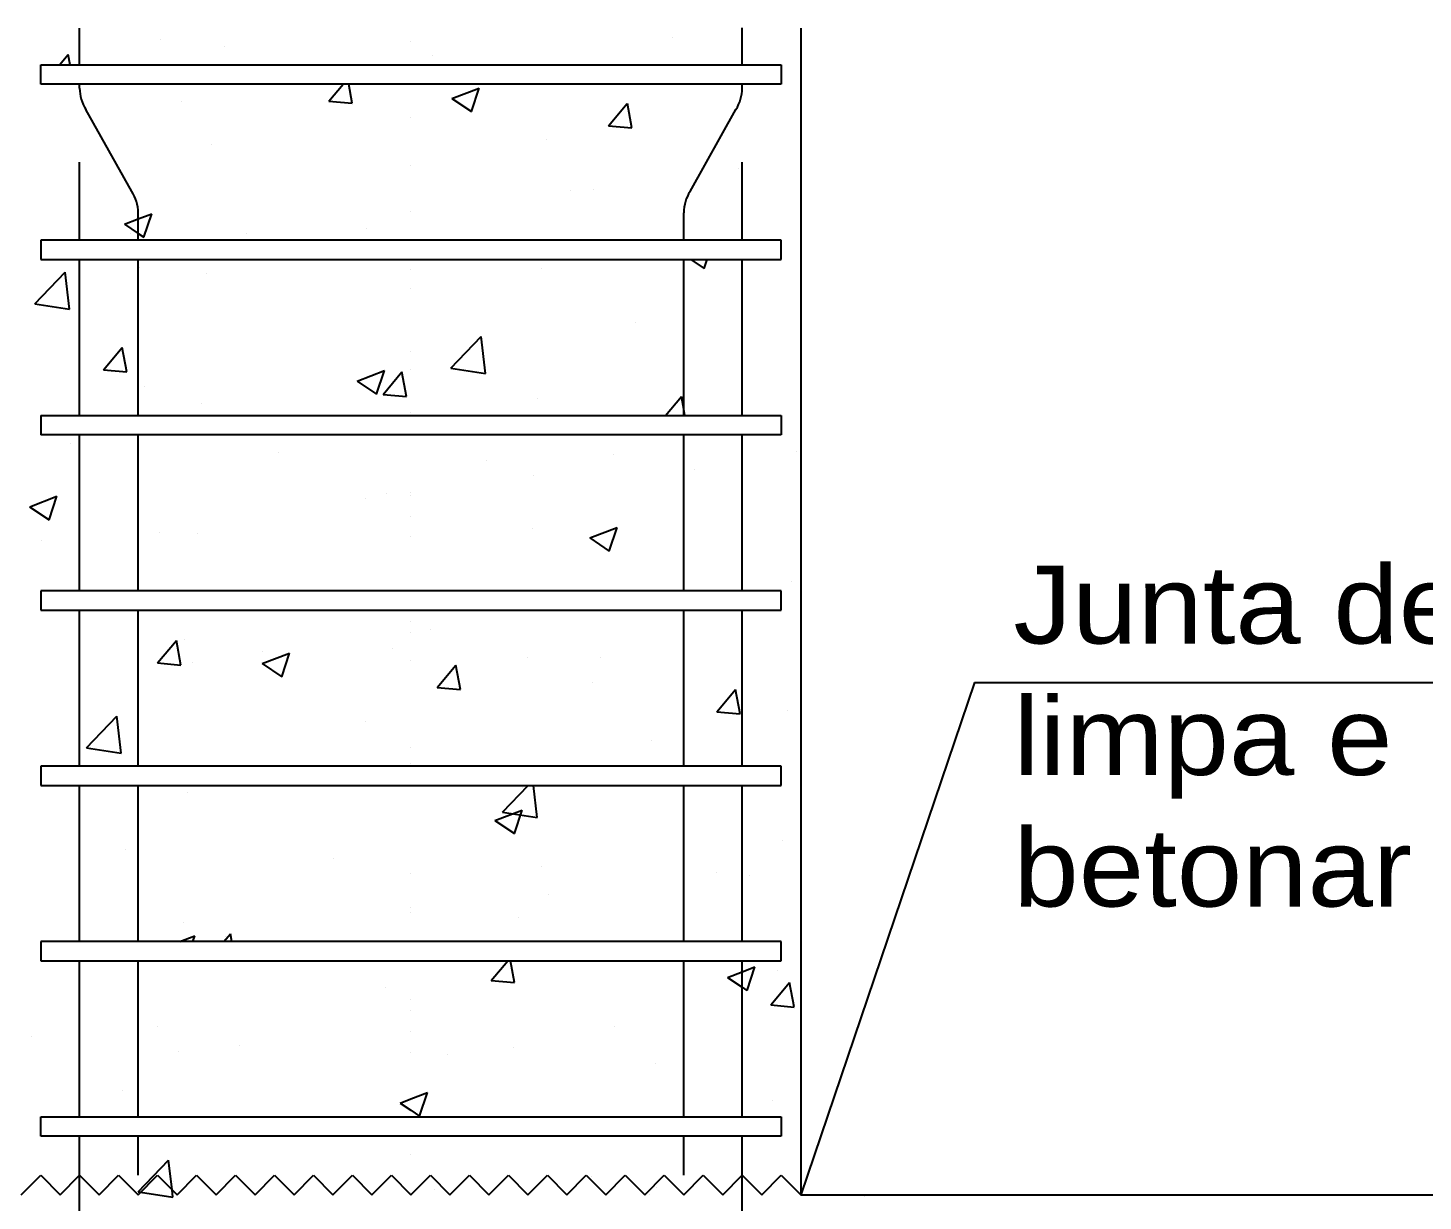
# Model space of a CAD drawing. Header units: millimetres. Extents: x 2071 to 2712, y 1262 to 1380.
# Drawn here: x 2228.822 to 2232.401, y 1362.913 to 1365.924 of the extents above; entities that cross this region are included whole.
import ezdxf
from ezdxf.enums import TextEntityAlignment as Align

# ---------------------------------------------------------------- set-up
doc = ezdxf.new("R2010")
doc.units = ezdxf.units.MM
doc.layers.add('.pormenores', color=8, linetype='Continuous')
doc.styles.add('CYPETXT', font='arial', dxfattribs={"height": 0.2})

msp = doc.modelspace()

# ---------------------------------------------------------------- linework, layer by layer
at = {"layer": '.pormenores', "color": 8}
for p, q in [((2228.95453, 1365.82978), (2228.95453, 1365.92406)), ((2230.65453, 1365.82978), (2230.65453, 1365.92434)), ((2230.65453, 1365.92434), (2230.65453, 1365.92434)), ((2230.80453, 1365.92406), (2230.80453, 1362.92978)), ((2229.16124, 1365.89458), (2229.16124, 1365.89458)), ((2229.80453, 1365.88937), (2229.80453, 1365.88937)), ((2230.4763, 1365.90088), (2230.4763, 1365.90088)), ((2230.80453, 1365.88735), (2230.80453, 1365.88735)), ((2230.80453, 1365.88735), (2230.80453, 1365.88735)), ((2228.90302, 1365.82978), (2228.9252, 1365.85622)), ((2228.9301, 1365.82978), (2228.92522, 1365.85622)), ((2229.32517, 1365.87723), (2229.32517, 1365.87723)), ((2229.85899, 1365.85467), (2229.85899, 1365.85467)), ((2228.85453, 1365.82978), (2230.75453, 1365.82978)), ((2228.85453, 1365.77978), (2228.85453, 1365.82978)), ((2228.90123, 1365.82978), (2228.90123, 1365.82978)), ((2229.13615, 1365.82978), (2229.13615, 1365.82978)), ((2229.13615, 1365.82978), (2229.13615, 1365.82978)), ((2229.23195, 1365.82978), (2229.23195, 1365.82978)), ((2229.39965, 1365.82978), (2229.39965, 1365.82978)), ((2229.55783, 1365.82978), (2229.55783, 1365.82978)), ((2229.89806, 1365.82978), (2229.89806, 1365.82978)), ((2229.92438, 1365.82978), (2229.92438, 1365.82978)), ((2229.93627, 1365.82978), (2229.93627, 1365.82978)), ((2229.93627, 1365.82978), (2229.93627, 1365.82978)), ((2229.97951, 1365.82978), (2229.97951, 1365.82978)), ((2230.40119, 1365.82978), (2230.40119, 1365.82978)), ((2230.40119, 1365.82978), (2230.40119, 1365.82978)), ((2230.61681, 1365.82978), (2230.61681, 1365.82978)), ((2230.61681, 1365.82978), (2230.61681, 1365.82978)), ((2230.75453, 1365.82978), (2230.75453, 1365.77978)), ((2230.80453, 1365.81571), (2230.80453, 1365.81571)), ((2230.75453, 1365.77978), (2228.85453, 1365.77978)), ((2228.95453, 1365.76957), (2228.95453, 1365.77978)), ((2228.97972, 1365.77978), (2228.97972, 1365.77978)), ((2228.97972, 1365.77978), (2228.97972, 1365.77978)), ((2229.07099, 1365.77978), (2229.07099, 1365.77978)), ((2229.28652, 1365.77978), (2229.28652, 1365.77978)), ((2229.28652, 1365.77978), (2229.28652, 1365.77978)), ((2229.47813, 1365.77978), (2229.47813, 1365.77978)), ((2229.47813, 1365.77978), (2229.47813, 1365.77978)), ((2229.59426, 1365.73602), (2229.63098, 1365.77978)), ((2229.65405, 1365.73079), (2229.64501, 1365.77978)), ((2229.91435, 1365.77978), (2229.91435, 1365.77978)), ((2229.91435, 1365.77978), (2229.91435, 1365.77978)), ((2229.97655, 1365.77978), (2229.97655, 1365.77978)), ((2229.97655, 1365.77978), (2229.97655, 1365.77978)), ((2229.97895, 1365.77978), (2229.97895, 1365.77978)), ((2229.97895, 1365.77978), (2229.97895, 1365.77978)), ((2230.33602, 1365.77978), (2230.33602, 1365.77978)), ((2230.47496, 1365.77978), (2230.47496, 1365.77978)), ((2230.47496, 1365.77978), (2230.47496, 1365.77978)), ((2230.65453, 1365.76957), (2230.65453, 1365.77978)), ((2230.67138, 1365.77978), (2230.67138, 1365.77978)), ((2230.67138, 1365.77978), (2230.67138, 1365.77978)), ((2229.90984, 1365.74307), (2229.95958, 1365.70952)), ((2229.90987, 1365.74308), (2229.97988, 1365.76996)), ((2229.9596, 1365.70949), (2229.97988, 1365.76992)), ((2229.08823, 1365.50471), (2228.97083, 1365.71485)), ((2228.97549, 1365.7065), (2228.97549, 1365.7065)), ((2228.97549, 1365.7065), (2228.97549, 1365.7065)), ((2228.97549, 1365.7065), (2228.97549, 1365.7065)), ((2228.97716, 1365.70351), (2228.97716, 1365.70351)), ((2228.97716, 1365.70351), (2228.97716, 1365.70351)), ((2228.97716, 1365.70351), (2228.97716, 1365.70351)), ((2229.21568, 1365.73491), (2229.21568, 1365.73491)), ((2229.59428, 1365.73599), (2229.65405, 1365.73076)), ((2230.31152, 1365.67327), (2230.35972, 1365.73072)), ((2230.37131, 1365.66804), (2230.35974, 1365.73072)), ((2230.52083, 1365.50471), (2230.63823, 1365.71485)), ((2229.80453, 1365.69552), (2229.80453, 1365.69552)), ((2230.31154, 1365.67324), (2230.37131, 1365.66801)), ((2230.61208, 1365.66804), (2230.61208, 1365.66804)), ((2230.61208, 1365.66804), (2230.61208, 1365.66804)), ((2230.61208, 1365.66804), (2230.61208, 1365.66804)), ((2230.62213, 1365.68603), (2230.62213, 1365.68603)), ((2230.62213, 1365.68603), (2230.62213, 1365.68603)), ((2230.62213, 1365.68603), (2230.62213, 1365.68603)), ((2230.15256, 1365.63901), (2230.15256, 1365.63901)), ((2230.80453, 1365.65777), (2230.80453, 1365.65777)), ((2229.29269, 1365.62633), (2229.29269, 1365.62633)), ((2228.95453, 1365.37978), (2228.95453, 1365.57978)), ((2229.80453, 1365.57184), (2229.80453, 1365.57184)), ((2229.80453, 1365.57184), (2229.80453, 1365.57184)), ((2229.80453, 1365.57184), (2229.80453, 1365.57184)), ((2230.64401, 1365.56318), (2230.64401, 1365.56318)), ((2230.65453, 1365.37978), (2230.65453, 1365.57978)), ((2230.80453, 1365.58431), (2230.80453, 1365.58431)), ((2230.80453, 1365.56982), (2230.80453, 1365.56982)), ((2230.54631, 1365.55032), (2230.54631, 1365.55032)), ((2230.21323, 1365.50647), (2230.21323, 1365.50647)), ((2230.27379, 1365.50961), (2230.27379, 1365.50961)), ((2230.80453, 1365.49215), (2230.80453, 1365.49215)), ((2229.1003, 1365.4787), (2229.1003, 1365.4787)), ((2229.1003, 1365.4787), (2229.1003, 1365.4787)), ((2229.1003, 1365.4787), (2229.1003, 1365.4787)), ((2229.80453, 1365.45266), (2229.80453, 1365.45266)), ((2229.80453, 1365.45266), (2229.80453, 1365.45266)), ((2229.80453, 1365.45266), (2229.80453, 1365.45266)), ((2229.06962, 1365.42054), (2229.10453, 1365.39699)), ((2229.06964, 1365.42055), (2229.10453, 1365.43394)), ((2229.10453, 1365.37978), (2229.10453, 1365.44999)), ((2229.10453, 1365.43394), (2229.13966, 1365.44743)), ((2229.11938, 1365.38696), (2229.13965, 1365.44739)), ((2230.50453, 1365.37978), (2230.50453, 1365.44999)), ((2230.50453, 1365.44342), (2230.50453, 1365.44342)), ((2230.50453, 1365.44342), (2230.50453, 1365.44342)), ((2230.50453, 1365.44342), (2230.50453, 1365.44342)), ((2230.75453, 1365.37978), (2228.85453, 1365.37978)), ((2228.85453, 1365.37978), (2228.85453, 1365.32978)), ((2228.97138, 1365.37978), (2228.97138, 1365.37978)), ((2228.97138, 1365.37978), (2228.97138, 1365.37978)), ((2229.03061, 1365.37978), (2229.03061, 1365.37978)), ((2229.08405, 1365.39578), (2229.08405, 1365.39578)), ((2229.10453, 1365.39699), (2229.11936, 1365.38699)), ((2229.10453, 1365.38274), (2229.10453, 1365.38274)), ((2229.10453, 1365.38274), (2229.10453, 1365.38274)), ((2229.10453, 1365.38274), (2229.10453, 1365.38274)), ((2229.25095, 1365.37978), (2229.25095, 1365.37978)), ((2229.38339, 1365.39722), (2229.38339, 1365.39722)), ((2229.39306, 1365.37978), (2229.39306, 1365.37978)), ((2229.39306, 1365.37978), (2229.39306, 1365.37978)), ((2229.39306, 1365.37978), (2229.39306, 1365.37978)), ((2229.60759, 1365.37978), (2229.60759, 1365.37978)), ((2229.6906, 1365.4095), (2229.6906, 1365.4095)), ((2229.81473, 1365.37978), (2229.81473, 1365.37978)), ((2230.10601, 1365.37978), (2230.10601, 1365.37978)), ((2230.23641, 1365.37978), (2230.23641, 1365.37978)), ((2230.23641, 1365.37978), (2230.23641, 1365.37978)), ((2230.60442, 1365.37978), (2230.60442, 1365.37978)), ((2230.65809, 1365.37978), (2230.65809, 1365.37978)), ((2230.65809, 1365.37978), (2230.65809, 1365.37978)), ((2230.75453, 1365.32978), (2230.75453, 1365.37978)), ((2228.85453, 1365.32978), (2230.75453, 1365.32978)), ((2228.87116, 1365.32978), (2228.87116, 1365.32978)), ((2228.90622, 1365.32978), (2228.90622, 1365.32978)), ((2228.95453, 1364.92978), (2228.95453, 1365.32978)), ((2228.95453, 1365.31957), (2228.95453, 1365.32978)), ((2229.08518, 1365.32978), (2229.08518, 1365.32978)), ((2229.08518, 1365.32978), (2229.08518, 1365.32978)), ((2229.10453, 1364.92978), (2229.10453, 1365.32978)), ((2229.10453, 1365.31205), (2229.10453, 1365.31205)), ((2229.10453, 1365.31205), (2229.10453, 1365.31205)), ((2229.10453, 1365.31205), (2229.10453, 1365.31205)), ((2229.10742, 1365.3094), (2229.10742, 1365.3094)), ((2229.18766, 1365.32978), (2229.18766, 1365.32978)), ((2229.18766, 1365.32978), (2229.18766, 1365.32978)), ((2229.18766, 1365.32978), (2229.18766, 1365.32978)), ((2229.68607, 1365.32978), (2229.68607, 1365.32978)), ((2229.68607, 1365.32978), (2229.68607, 1365.32978)), ((2229.68607, 1365.32978), (2229.68607, 1365.32978)), ((2229.77761, 1365.32978), (2229.77761, 1365.32978)), ((2229.77761, 1365.32978), (2229.77761, 1365.32978)), ((2229.77761, 1365.32978), (2229.77761, 1365.32978)), ((2230.17125, 1365.32978), (2230.17125, 1365.32978)), ((2230.18449, 1365.32978), (2230.18449, 1365.32978)), ((2230.18449, 1365.32978), (2230.18449, 1365.32978)), ((2230.18449, 1365.32978), (2230.18449, 1365.32978)), ((2230.47004, 1365.32978), (2230.47004, 1365.32978)), ((2230.47004, 1365.32978), (2230.47004, 1365.32978)), ((2230.47004, 1365.32978), (2230.47004, 1365.32978)), ((2230.50453, 1364.92978), (2230.50453, 1365.32978)), ((2230.52257, 1365.32978), (2230.55649, 1365.3069)), ((2230.55651, 1365.30687), (2230.5642, 1365.32978)), ((2230.59293, 1365.32978), (2230.59293, 1365.32978)), ((2230.65453, 1364.92978), (2230.65453, 1365.32978)), ((2230.68291, 1365.32978), (2230.68291, 1365.32978)), ((2230.68291, 1365.32978), (2230.68291, 1365.32978)), ((2230.68551, 1365.32812), (2230.68551, 1365.32812)), ((2228.83986, 1365.21644), (2228.91774, 1365.29762)), ((2228.92881, 1365.20266), (2228.91776, 1365.29763)), ((2229.28053, 1365.29344), (2229.28053, 1365.29344)), ((2229.80453, 1365.30511), (2229.80453, 1365.30511)), ((2229.80453, 1365.30511), (2229.80453, 1365.30511)), ((2229.80453, 1365.30511), (2229.80453, 1365.30511)), ((2230.1404, 1365.30611), (2230.1404, 1365.30611)), ((2230.50453, 1365.29817), (2230.50453, 1365.29817)), ((2230.50453, 1365.29817), (2230.50453, 1365.29817)), ((2230.50453, 1365.29817), (2230.50453, 1365.29817)), ((2229.80453, 1365.25432), (2229.80453, 1365.25432)), ((2229.80453, 1365.25432), (2229.80453, 1365.25432)), ((2229.80453, 1365.25432), (2229.80453, 1365.25432)), ((2230.50453, 1365.26195), (2230.50453, 1365.26195)), ((2230.50453, 1365.26195), (2230.50453, 1365.26195)), ((2230.50453, 1365.26195), (2230.50453, 1365.26195)), ((2228.83983, 1365.21645), (2228.92877, 1365.20266)), ((2230.65453, 1365.20479), (2230.65453, 1365.20479)), ((2230.65453, 1365.20479), (2230.65453, 1365.20479)), ((2230.65453, 1365.20479), (2230.65453, 1365.20479)), ((2230.80453, 1365.22454), (2230.80453, 1365.22454)), ((2230.38094, 1365.16877), (2230.38094, 1365.16877)), ((2230.50453, 1365.18504), (2230.50453, 1365.18504)), ((2230.50453, 1365.18504), (2230.50453, 1365.18504)), ((2230.50453, 1365.18504), (2230.50453, 1365.18504)), ((2230.80453, 1365.16858), (2230.80453, 1365.16858)), ((2228.95453, 1365.16077), (2228.95453, 1365.16077)), ((2228.95453, 1365.16077), (2228.95453, 1365.16077)), ((2228.95453, 1365.16077), (2228.95453, 1365.16077)), ((2229.10453, 1365.15839), (2229.10453, 1365.15839)), ((2229.10453, 1365.15839), (2229.10453, 1365.15839)), ((2229.10453, 1365.15839), (2229.10453, 1365.15839)), ((2229.9071, 1365.05092), (2229.98498, 1365.1321)), ((2229.99606, 1365.03714), (2229.98501, 1365.13211)), ((2230.65453, 1365.16072), (2230.65453, 1365.16072)), ((2229.01575, 1365.04658), (2229.06396, 1365.10403)), ((2229.07554, 1365.04135), (2229.06397, 1365.10403)), ((2229.80453, 1365.09288), (2229.80453, 1365.09288)), ((2229.80453, 1365.09288), (2229.80453, 1365.09288)), ((2230.50453, 1365.12589), (2230.50453, 1365.12589)), ((2230.50453, 1365.12589), (2230.50453, 1365.12589)), ((2230.50453, 1365.12589), (2230.50453, 1365.12589)), ((2229.10453, 1365.06521), (2229.10453, 1365.06521)), ((2228.95453, 1365.04329), (2228.95453, 1365.04329)), ((2228.95453, 1365.04329), (2228.95453, 1365.04329)), ((2228.95453, 1365.04329), (2228.95453, 1365.04329)), ((2229.01577, 1365.04655), (2229.07554, 1365.04132)), ((2229.66655, 1365.01793), (2229.73657, 1365.04481)), ((2229.71629, 1364.98434), (2229.73656, 1365.04477)), ((2229.73301, 1364.98383), (2229.78122, 1365.04128)), ((2229.7928, 1364.9786), (2229.78123, 1365.04128)), ((2229.80453, 1365.04839), (2229.80453, 1365.04839)), ((2229.80453, 1365.04839), (2229.80453, 1365.04839)), ((2229.80453, 1365.04839), (2229.80453, 1365.04839)), ((2229.90708, 1365.05094), (2229.99601, 1365.03714)), ((2230.65453, 1365.05349), (2230.65453, 1365.05349)), ((2230.65453, 1365.05349), (2230.65453, 1365.05349)), ((2230.65453, 1365.05349), (2230.65453, 1365.05349)), ((2230.65453, 1365.03033), (2230.65453, 1365.03033)), ((2230.65453, 1365.03033), (2230.65453, 1365.03033)), ((2230.65453, 1365.03033), (2230.65453, 1365.03033)), ((2230.80453, 1365.02327), (2230.80453, 1365.02327)), ((2230.80453, 1365.02327), (2230.80453, 1365.02327)), ((2229.10453, 1365.00073), (2229.10453, 1365.00073)), ((2229.10453, 1365.00073), (2229.10453, 1365.00073)), ((2229.10453, 1365.00073), (2229.10453, 1365.00073)), ((2229.12032, 1365.00281), (2229.12032, 1365.00281)), ((2229.66652, 1365.01792), (2229.71627, 1364.98437)), ((2228.95453, 1364.98098), (2228.95453, 1364.98098)), ((2228.95453, 1364.98098), (2228.95453, 1364.98098)), ((2228.95453, 1364.98098), (2228.95453, 1364.98098)), ((2229.26837, 1364.96054), (2229.26837, 1364.96054)), ((2229.73303, 1364.9838), (2229.7928, 1364.97857)), ((2230.12824, 1364.97322), (2230.12824, 1364.97322)), ((2230.45757, 1364.92978), (2230.49848, 1364.97853)), ((2230.50453, 1364.9458), (2230.49849, 1364.97853)), ((2228.85453, 1364.92978), (2230.75453, 1364.92978)), ((2228.85453, 1364.92978), (2228.85453, 1364.87978)), ((2229.22828, 1364.92978), (2229.22828, 1364.92978)), ((2229.22828, 1364.92978), (2229.22828, 1364.92978)), ((2229.31712, 1364.92978), (2229.31712, 1364.92978)), ((2229.31712, 1364.92978), (2229.31712, 1364.92978)), ((2229.64996, 1364.92978), (2229.64996, 1364.92978)), ((2229.80453, 1364.93679), (2229.80453, 1364.93679)), ((2229.81553, 1364.92978), (2229.81553, 1364.92978)), ((2229.81553, 1364.92978), (2229.81553, 1364.92978)), ((2230.07164, 1364.92978), (2230.07164, 1364.92978)), ((2230.49331, 1364.92978), (2230.49331, 1364.92978)), ((2230.49331, 1364.92978), (2230.49331, 1364.92978)), ((2230.50749, 1364.92978), (2230.50453, 1364.9458)), ((2230.50453, 1364.93839), (2230.50453, 1364.93839)), ((2230.50453, 1364.93839), (2230.50453, 1364.93839)), ((2230.50453, 1364.93839), (2230.50453, 1364.93839)), ((2230.75453, 1364.92978), (2230.75453, 1364.87978)), ((2228.85453, 1364.90696), (2228.85453, 1364.90696)), ((2228.85453, 1364.90696), (2228.85453, 1364.90696)), ((2228.85453, 1364.90663), (2228.85453, 1364.90663)), ((2228.85453, 1364.90663), (2228.85453, 1364.90663)), ((2230.75453, 1364.87978), (2228.85453, 1364.87978)), ((2228.88383, 1364.87978), (2228.88383, 1364.87978)), ((2228.89719, 1364.87978), (2228.89719, 1364.87978)), ((2228.95453, 1364.47978), (2228.95453, 1364.87978)), ((2229.10453, 1364.47978), (2229.10453, 1364.87978)), ((2229.16312, 1364.87978), (2229.16312, 1364.87978)), ((2229.3956, 1364.87978), (2229.3956, 1364.87978)), ((2229.57626, 1364.87978), (2229.57626, 1364.87978)), ((2229.89402, 1364.87978), (2229.89402, 1364.87978)), ((2230.00648, 1364.87978), (2230.00648, 1364.87978)), ((2230.00648, 1364.87978), (2230.00648, 1364.87978)), ((2230.26869, 1364.87978), (2230.26869, 1364.87978)), ((2230.39243, 1364.87978), (2230.39243, 1364.87978)), ((2230.42815, 1364.87978), (2230.42815, 1364.87978)), ((2230.50453, 1364.47978), (2230.50453, 1364.87978)), ((2230.65453, 1364.47978), (2230.65453, 1364.87978)), ((2228.93149, 1364.85792), (2228.93149, 1364.85792)), ((2228.95453, 1364.84325), (2228.95453, 1364.84325)), ((2228.95453, 1364.84325), (2228.95453, 1364.84325)), ((2228.95453, 1364.84325), (2228.95453, 1364.84325)), ((2230.65453, 1364.84501), (2230.65453, 1364.84501)), ((2230.65453, 1364.84501), (2230.65453, 1364.84501)), ((2230.65453, 1364.84501), (2230.65453, 1364.84501)), ((2230.80453, 1364.86476), (2230.80453, 1364.86476)), ((2228.95453, 1364.815), (2228.95453, 1364.815)), ((2228.95453, 1364.815), (2228.95453, 1364.815)), ((2228.95453, 1364.815), (2228.95453, 1364.815)), ((2229.10453, 1364.83482), (2229.10453, 1364.83482)), ((2229.10453, 1364.83482), (2229.10453, 1364.83482)), ((2229.10453, 1364.83482), (2229.10453, 1364.83482)), ((2229.46531, 1364.83537), (2229.46531, 1364.83537)), ((2229.99913, 1364.81281), (2229.99913, 1364.81281)), ((2230.32466, 1364.8285), (2230.32466, 1364.8285)), ((2230.50453, 1364.82527), (2230.50453, 1364.82527)), ((2230.50453, 1364.82527), (2230.50453, 1364.82527)), ((2230.50453, 1364.82527), (2230.50453, 1364.82527)), ((2230.50453, 1364.80837), (2230.50453, 1364.80837)), ((2230.50453, 1364.80837), (2230.50453, 1364.80837)), ((2230.50453, 1364.80837), (2230.50453, 1364.80837)), ((2230.79414, 1364.83705), (2230.79414, 1364.83705)), ((2230.11787, 1364.77436), (2230.11787, 1364.77436)), ((2230.53295, 1364.79026), (2230.53295, 1364.79026)), ((2229.10453, 1364.74769), (2229.10453, 1364.74769)), ((2229.10453, 1364.74769), (2229.10453, 1364.74769)), ((2229.10453, 1364.74769), (2229.10453, 1364.74769)), ((2228.82633, 1364.6954), (2228.89635, 1364.72228)), ((2228.87606, 1364.66181), (2228.89634, 1364.72224)), ((2228.95453, 1364.71972), (2228.95453, 1364.71972)), ((2228.95453, 1364.71972), (2228.95453, 1364.71972)), ((2228.95453, 1364.71972), (2228.95453, 1364.71972)), ((2229.68709, 1364.71765), (2229.68709, 1364.71765)), ((2229.74148, 1364.72839), (2229.74148, 1364.72839)), ((2229.80453, 1364.73311), (2229.80453, 1364.73311)), ((2229.80453, 1364.72482), (2229.80453, 1364.72482)), ((2229.80453, 1364.72482), (2229.80453, 1364.72482)), ((2229.80453, 1364.72482), (2229.80453, 1364.72482)), ((2230.65453, 1364.72992), (2230.65453, 1364.72992)), ((2230.65453, 1364.72992), (2230.65453, 1364.72992)), ((2230.65453, 1364.72992), (2230.65453, 1364.72992)), ((2230.65453, 1364.71281), (2230.65453, 1364.71281)), ((2230.65453, 1364.71281), (2230.65453, 1364.71281)), ((2230.65453, 1364.71281), (2230.65453, 1364.71281)), ((2228.8263, 1364.69539), (2228.87604, 1364.66184)), ((2229.10453, 1364.67755), (2229.10453, 1364.67755)), ((2229.10453, 1364.67755), (2229.10453, 1364.67755)), ((2229.10453, 1364.67755), (2229.10453, 1364.67755)), ((2229.80453, 1364.67061), (2229.80453, 1364.67061)), ((2229.80453, 1364.67061), (2229.80453, 1364.67061)), ((2229.80453, 1364.67061), (2229.80453, 1364.67061)), ((2230.50453, 1364.66368), (2230.50453, 1364.66368)), ((2230.50453, 1364.66368), (2230.50453, 1364.66368)), ((2230.50453, 1364.66368), (2230.50453, 1364.66368)), ((2229.10453, 1364.64095), (2229.10453, 1364.64095)), ((2229.10453, 1364.64095), (2229.10453, 1364.64095)), ((2229.10453, 1364.64095), (2229.10453, 1364.64095)), ((2229.15829, 1364.62829), (2229.15829, 1364.62829)), ((2229.25621, 1364.62765), (2229.25621, 1364.62765)), ((2230.11608, 1364.64032), (2230.11608, 1364.64032)), ((2230.26345, 1364.61531), (2230.33347, 1364.64219)), ((2230.3132, 1364.58173), (2230.33347, 1364.64216)), ((2228.85725, 1364.6084), (2228.85725, 1364.6084)), ((2228.95453, 1364.6212), (2228.95453, 1364.6212)), ((2228.95453, 1364.6212), (2228.95453, 1364.6212)), ((2228.95453, 1364.6212), (2228.95453, 1364.6212)), ((2229.80453, 1364.61926), (2229.80453, 1364.61926)), ((2229.80453, 1364.61926), (2229.80453, 1364.61926)), ((2229.80453, 1364.61926), (2229.80453, 1364.61926)), ((2230.26343, 1364.6153), (2230.31317, 1364.58175)), ((2230.50453, 1364.61482), (2230.50453, 1364.61482)), ((2230.50453, 1364.61482), (2230.50453, 1364.61482)), ((2230.50453, 1364.61482), (2230.50453, 1364.61482)), ((2230.80453, 1364.61725), (2230.80453, 1364.61725)), ((2228.95453, 1364.52572), (2228.95453, 1364.52572)), ((2228.95453, 1364.52572), (2228.95453, 1364.52572)), ((2228.95453, 1364.52572), (2228.95453, 1364.52572)), ((2230.65453, 1364.52623), (2230.65453, 1364.52623)), ((2230.65453, 1364.52623), (2230.65453, 1364.52623)), ((2230.65453, 1364.52623), (2230.65453, 1364.52623)), ((2229.10453, 1364.51126), (2229.10453, 1364.51126)), ((2229.10453, 1364.51126), (2229.10453, 1364.51126)), ((2229.10453, 1364.51126), (2229.10453, 1364.51126)), ((2230.50453, 1364.49084), (2230.50453, 1364.49084)), ((2230.50453, 1364.49084), (2230.50453, 1364.49084)), ((2230.50453, 1364.49084), (2230.50453, 1364.49084)), ((2230.65453, 1364.48524), (2230.65453, 1364.48524)), ((2230.65453, 1364.48524), (2230.65453, 1364.48524)), ((2230.65453, 1364.48524), (2230.65453, 1364.48524)), ((2230.78198, 1364.50415), (2230.78198, 1364.50415)), ((2230.80453, 1364.50499), (2230.80453, 1364.50499)), ((2230.80453, 1364.50499), (2230.80453, 1364.50499)), ((2230.75453, 1364.47978), (2228.85453, 1364.47978)), ((2228.85453, 1364.47978), (2228.85453, 1364.42978)), ((2229.02664, 1364.47978), (2229.02664, 1364.47978)), ((2229.06351, 1364.47978), (2229.06351, 1364.47978)), ((2229.06351, 1364.47978), (2229.06351, 1364.47978)), ((2229.32036, 1364.47978), (2229.32036, 1364.47978)), ((2229.48518, 1364.47978), (2229.48518, 1364.47978)), ((2229.52506, 1364.47978), (2229.52506, 1364.47978)), ((2229.90686, 1364.47978), (2229.90686, 1364.47978)), ((2230.01279, 1364.47978), (2230.01279, 1364.47978)), ((2230.02348, 1364.47978), (2230.02348, 1364.47978)), ((2230.32854, 1364.47978), (2230.32854, 1364.47978)), ((2230.32854, 1364.47978), (2230.32854, 1364.47978)), ((2230.52189, 1364.47978), (2230.52189, 1364.47978)), ((2230.61308, 1364.47978), (2230.61308, 1364.47978)), ((2230.70522, 1364.47978), (2230.70522, 1364.47978)), ((2230.75022, 1364.47978), (2230.75022, 1364.47978)), ((2230.75022, 1364.47978), (2230.75022, 1364.47978)), ((2230.75453, 1364.42978), (2230.75453, 1364.47978)), ((2228.85453, 1364.42978), (2230.75453, 1364.42978)), ((2228.95453, 1364.02978), (2228.95453, 1364.42978)), ((2228.95453, 1364.41957), (2228.95453, 1364.42978)), ((2228.99835, 1364.42978), (2228.99835, 1364.42978)), ((2229.10453, 1364.02978), (2229.10453, 1364.42978)), ((2229.10513, 1364.42978), (2229.10513, 1364.42978)), ((2229.10513, 1364.42978), (2229.10513, 1364.42978)), ((2229.37492, 1364.42978), (2229.37492, 1364.42978)), ((2229.37492, 1364.42978), (2229.37492, 1364.42978)), ((2229.60354, 1364.42978), (2229.60354, 1364.42978)), ((2229.60354, 1364.42978), (2229.60354, 1364.42978)), ((2229.8417, 1364.42978), (2229.8417, 1364.42978)), ((2229.8417, 1364.42978), (2229.8417, 1364.42978)), ((2230.06735, 1364.42978), (2230.06735, 1364.42978)), ((2230.06735, 1364.42978), (2230.06735, 1364.42978)), ((2230.10196, 1364.42978), (2230.10196, 1364.42978)), ((2230.10196, 1364.42978), (2230.10196, 1364.42978)), ((2230.23329, 1364.42978), (2230.23329, 1364.42978)), ((2230.26338, 1364.42978), (2230.26338, 1364.42978)), ((2230.50453, 1364.02978), (2230.50453, 1364.42978)), ((2230.60038, 1364.42978), (2230.60038, 1364.42978)), ((2230.60038, 1364.42978), (2230.60038, 1364.42978)), ((2230.65453, 1364.02978), (2230.65453, 1364.42978)), ((2230.65453, 1364.41957), (2230.65453, 1364.42978)), ((2230.68506, 1364.42978), (2230.68506, 1364.42978)), ((2230.75453, 1364.43459), (2230.75453, 1364.43459)), ((2230.75453, 1364.43459), (2230.75453, 1364.43459)), ((2228.95453, 1364.39616), (2228.95453, 1364.39616)), ((2228.95453, 1364.39616), (2228.95453, 1364.39616)), ((2228.95453, 1364.39616), (2228.95453, 1364.39616)), ((2229.80453, 1364.40126), (2229.80453, 1364.40126)), ((2229.8548, 1364.37995), (2229.8548, 1364.37995)), ((2230.65453, 1364.40636), (2230.65453, 1364.40636)), ((2230.65453, 1364.40636), (2230.65453, 1364.40636)), ((2230.65453, 1364.40636), (2230.65453, 1364.40636)), ((2230.65453, 1364.39528), (2230.65453, 1364.39528)), ((2230.65453, 1364.39528), (2230.65453, 1364.39528)), ((2230.65453, 1364.39528), (2230.65453, 1364.39528)), ((2230.80453, 1364.38878), (2230.80453, 1364.38878)), ((2229.1545, 1364.29439), (2229.20271, 1364.35184)), ((2229.21429, 1364.28916), (2229.20272, 1364.35184)), ((2229.2242, 1364.35392), (2229.2242, 1364.35392)), ((2229.80453, 1364.37333), (2229.80453, 1364.37333)), ((2229.42323, 1364.29278), (2229.49325, 1364.31966)), ((2229.42402, 1364.32324), (2229.42402, 1364.32324)), ((2229.47297, 1364.2592), (2229.49325, 1364.31963)), ((2229.75802, 1364.33137), (2229.75802, 1364.33137)), ((2230.10392, 1364.30743), (2230.10392, 1364.30743)), ((2230.29184, 1364.30881), (2230.29184, 1364.30881)), ((2229.10453, 1364.28118), (2229.10453, 1364.28118)), ((2229.10453, 1364.28118), (2229.10453, 1364.28118)), ((2229.10453, 1364.28118), (2229.10453, 1364.28118)), ((2229.15452, 1364.29436), (2229.21429, 1364.28913)), ((2229.24405, 1364.29475), (2229.24405, 1364.29475)), ((2229.42321, 1364.29277), (2229.47295, 1364.25922)), ((2229.80453, 1364.30174), (2229.80453, 1364.30174)), ((2229.80453, 1364.30174), (2229.80453, 1364.30174)), ((2229.80453, 1364.30174), (2229.80453, 1364.30174)), ((2229.87176, 1364.23164), (2229.91997, 1364.28909)), ((2229.93155, 1364.22641), (2229.91998, 1364.28909)), ((2230.50453, 1364.29126), (2230.50453, 1364.29126)), ((2230.50453, 1364.29126), (2230.50453, 1364.29126)), ((2230.50453, 1364.29126), (2230.50453, 1364.29126)), ((2230.80453, 1364.29972), (2230.80453, 1364.29972)), ((2228.95453, 1364.26143), (2228.95453, 1364.26143)), ((2228.95453, 1364.26143), (2228.95453, 1364.26143)), ((2228.95453, 1364.26143), (2228.95453, 1364.26143)), ((2230.27084, 1364.24332), (2230.27084, 1364.24332)), ((2231.2502, 1364.24433), (2230.80453, 1362.92978)), ((2231.2502, 1364.24433), (2235.2922, 1364.24433)), ((2228.95453, 1364.2082), (2228.95453, 1364.2082)), ((2228.95453, 1364.2082), (2228.95453, 1364.2082)), ((2228.95453, 1364.2082), (2228.95453, 1364.2082)), ((2229.87178, 1364.23161), (2229.93155, 1364.22638)), ((2230.58902, 1364.16889), (2230.63723, 1364.22634)), ((2230.64881, 1364.16366), (2230.63724, 1364.22634)), ((2228.95453, 1364.1805), (2228.95453, 1364.1805)), ((2228.95453, 1364.1805), (2228.95453, 1364.1805)), ((2228.95453, 1364.1805), (2228.95453, 1364.1805)), ((2229.10453, 1364.18769), (2229.10453, 1364.18769)), ((2229.10453, 1364.18769), (2229.10453, 1364.18769)), ((2229.10453, 1364.18769), (2229.10453, 1364.18769)), ((2230.50453, 1364.17331), (2230.50453, 1364.17331)), ((2230.50453, 1364.17331), (2230.50453, 1364.17331)), ((2230.50453, 1364.17331), (2230.50453, 1364.17331)), ((2230.58904, 1364.16886), (2230.64881, 1364.16363)), ((2230.76982, 1364.17126), (2230.76982, 1364.17126)), ((2228.97243, 1364.0768), (2229.05032, 1364.15798)), ((2229.06139, 1364.06302), (2229.05034, 1364.15799)), ((2229.68766, 1364.14321), (2229.68766, 1364.14321)), ((2230.80453, 1364.14521), (2230.80453, 1364.14521)), ((2230.80453, 1364.14521), (2230.80453, 1364.14521)), ((2229.10453, 1364.11264), (2229.10453, 1364.11264)), ((2229.10453, 1364.11264), (2229.10453, 1364.11264)), ((2229.10453, 1364.11264), (2229.10453, 1364.11264)), ((2230.42157, 1364.09479), (2230.42157, 1364.09479)), ((2230.50453, 1364.10571), (2230.50453, 1364.10571)), ((2230.65453, 1364.12546), (2230.65453, 1364.12546)), ((2230.65453, 1364.12546), (2230.65453, 1364.12546)), ((2230.65453, 1364.12546), (2230.65453, 1364.12546)), ((2228.95453, 1364.0726), (2228.95453, 1364.0726)), ((2228.95453, 1364.0726), (2228.95453, 1364.0726)), ((2228.95453, 1364.0726), (2228.95453, 1364.0726)), ((2228.97242, 1364.07682), (2229.06135, 1364.06302)), ((2229.80453, 1364.07769), (2229.80453, 1364.07769)), ((2229.80453, 1364.07769), (2229.80453, 1364.07769)), ((2229.80453, 1364.07769), (2229.80453, 1364.07769)), ((2230.65453, 1364.08279), (2230.65453, 1364.08279)), ((2230.65453, 1364.08279), (2230.65453, 1364.08279)), ((2230.65453, 1364.08279), (2230.65453, 1364.08279)), ((2230.65453, 1364.07775), (2230.65453, 1364.07775)), ((2230.65453, 1364.07775), (2230.65453, 1364.07775)), ((2230.65453, 1364.07775), (2230.65453, 1364.07775)), ((2230.75453, 1364.02978), (2228.85453, 1364.02978)), ((2228.85453, 1364.02978), (2228.85453, 1363.97978)), ((2228.89873, 1364.02978), (2228.89873, 1364.02978)), ((2228.89873, 1364.02978), (2228.89873, 1364.02978)), ((2229.10447, 1364.04311), (2229.10447, 1364.04311)), ((2229.10453, 1364.04305), (2229.10453, 1364.04305)), ((2229.10453, 1364.04305), (2229.10453, 1364.04305)), ((2229.10453, 1364.04305), (2229.10453, 1364.04305)), ((2229.32041, 1364.02978), (2229.32041, 1364.02978)), ((2229.32041, 1364.02978), (2229.32041, 1364.02978)), ((2229.32041, 1364.02978), (2229.32041, 1364.02978)), ((2229.74209, 1364.02978), (2229.74209, 1364.02978)), ((2229.80453, 1364.03612), (2229.80453, 1364.03612)), ((2229.80453, 1364.03612), (2229.80453, 1364.03612)), ((2229.80453, 1364.03612), (2229.80453, 1364.03612)), ((2229.92776, 1364.02978), (2229.92776, 1364.02978)), ((2229.92776, 1364.02978), (2229.92776, 1364.02978)), ((2230.16377, 1364.02978), (2230.16377, 1364.02978)), ((2230.16377, 1364.02978), (2230.16377, 1364.02978)), ((2230.58544, 1364.02978), (2230.58544, 1364.02978)), ((2230.58544, 1364.02978), (2230.58544, 1364.02978)), ((2230.75453, 1363.97978), (2230.75453, 1364.02978)), ((2228.85453, 1363.99586), (2228.85453, 1363.99586)), ((2230.75453, 1364.01405), (2230.75453, 1364.01405)), ((2230.75453, 1364.01405), (2230.75453, 1364.01405)), ((2230.75453, 1364.01405), (2230.75453, 1364.01405)), ((2228.85453, 1363.97978), (2230.75453, 1363.97978)), ((2228.95453, 1363.57978), (2228.95453, 1363.97978)), ((2229.10453, 1363.57978), (2229.10453, 1363.97978)), ((2229.17358, 1363.97978), (2229.17358, 1363.97978)), ((2229.17358, 1363.97978), (2229.17358, 1363.97978)), ((2229.17358, 1363.97978), (2229.17358, 1363.97978)), ((2229.23189, 1363.96186), (2229.23189, 1363.96186)), ((2229.31307, 1363.97978), (2229.31307, 1363.97978)), ((2229.54798, 1363.97978), (2229.54798, 1363.97978)), ((2229.54798, 1363.97978), (2229.54798, 1363.97978)), ((2229.81149, 1363.97978), (2229.81149, 1363.97978)), ((2229.86601, 1363.97978), (2229.86601, 1363.97978)), ((2229.86601, 1363.97978), (2229.86601, 1363.97978)), ((2229.86601, 1363.97978), (2229.86601, 1363.97978)), ((2230.03967, 1363.91128), (2230.1054, 1363.97978)), ((2230.09176, 1363.97453), (2230.09176, 1363.97453)), ((2230.0986, 1363.97978), (2230.0986, 1363.97978)), ((2230.12863, 1363.8975), (2230.11906, 1363.97978)), ((2230.3099, 1363.97978), (2230.3099, 1363.97978)), ((2230.50453, 1363.57978), (2230.50453, 1363.97978)), ((2230.50453, 1363.96769), (2230.50453, 1363.96769)), ((2230.50453, 1363.96769), (2230.50453, 1363.96769)), ((2230.50453, 1363.96769), (2230.50453, 1363.96769)), ((2230.52028, 1363.97978), (2230.52028, 1363.97978)), ((2230.55844, 1363.97978), (2230.55844, 1363.97978)), ((2230.65453, 1363.57978), (2230.65453, 1363.97978)), ((2229.10453, 1363.9214), (2229.10453, 1363.9214)), ((2229.10453, 1363.9214), (2229.10453, 1363.9214)), ((2230.02014, 1363.89016), (2230.09016, 1363.91704)), ((2230.06988, 1363.85658), (2230.09016, 1363.91701)), ((2228.95453, 1363.90165), (2228.95453, 1363.90165)), ((2228.95453, 1363.90165), (2228.95453, 1363.90165)), ((2228.95453, 1363.90165), (2228.95453, 1363.90165)), ((2228.95453, 1363.89067), (2228.95453, 1363.89067)), ((2228.95453, 1363.89067), (2228.95453, 1363.89067)), ((2228.95453, 1363.89067), (2228.95453, 1363.89067)), ((2230.02012, 1363.89015), (2230.06986, 1363.8566)), ((2230.03966, 1363.9113), (2230.12859, 1363.8975)), ((2230.65453, 1363.89173), (2230.65453, 1363.89173)), ((2230.65453, 1363.89173), (2230.65453, 1363.89173)), ((2230.65453, 1363.89173), (2230.65453, 1363.89173)), ((2229.10453, 1363.86413), (2229.10453, 1363.86413)), ((2229.10453, 1363.86413), (2229.10453, 1363.86413)), ((2229.10453, 1363.86413), (2229.10453, 1363.86413)), ((2230.50453, 1363.85579), (2230.50453, 1363.85579)), ((2230.50453, 1363.85579), (2230.50453, 1363.85579)), ((2230.50453, 1363.85579), (2230.50453, 1363.85579)), ((2229.07164, 1363.81606), (2229.07164, 1363.81606)), ((2230.75766, 1363.83836), (2230.75766, 1363.83836)), ((2229.10453, 1363.79511), (2229.10453, 1363.79511)), ((2229.10453, 1363.79511), (2229.10453, 1363.79511)), ((2229.10453, 1363.79511), (2229.10453, 1363.79511)), ((2229.60546, 1363.79351), (2229.60546, 1363.79351)), ((2230.13928, 1363.77095), (2230.13928, 1363.77095)), ((2230.80453, 1363.78543), (2230.80453, 1363.78543)), ((2228.95453, 1363.74903), (2228.95453, 1363.74903)), ((2228.95453, 1363.74903), (2228.95453, 1363.74903)), ((2228.95453, 1363.74903), (2228.95453, 1363.74903)), ((2229.80453, 1363.75413), (2229.80453, 1363.75413)), ((2229.80453, 1363.75413), (2229.80453, 1363.75413)), ((2229.80453, 1363.75413), (2229.80453, 1363.75413)), ((2230.50453, 1363.74594), (2230.50453, 1363.74594)), ((2230.58928, 1363.7571), (2230.58928, 1363.7571)), ((2230.65453, 1363.76569), (2230.65453, 1363.76569)), ((2230.65453, 1363.76569), (2230.65453, 1363.76569)), ((2230.65453, 1363.76569), (2230.65453, 1363.76569)), ((2230.65453, 1363.76023), (2230.65453, 1363.76023)), ((2230.65453, 1363.76023), (2230.65453, 1363.76023)), ((2230.65453, 1363.76023), (2230.65453, 1363.76023)), ((2230.65453, 1363.75923), (2230.65453, 1363.75923)), ((2230.65453, 1363.75923), (2230.65453, 1363.75923)), ((2230.65453, 1363.75923), (2230.65453, 1363.75923)), ((2230.6731, 1363.7484), (2230.6731, 1363.7484)), ((2230.80453, 1363.75428), (2230.80453, 1363.75428)), ((2230.80453, 1363.75428), (2230.80453, 1363.75428)), ((2230.1585, 1363.70038), (2230.1585, 1363.70038)), ((2229.80453, 1363.66669), (2229.80453, 1363.66669)), ((2229.80453, 1363.66669), (2229.80453, 1363.66669)), ((2229.80453, 1363.66669), (2229.80453, 1363.66669)), ((2230.80453, 1363.66467), (2230.80453, 1363.66467)), ((2229.21973, 1363.62896), (2229.21973, 1363.62896)), ((2229.80453, 1363.65378), (2229.80453, 1363.65378)), ((2229.80453, 1363.65378), (2229.80453, 1363.65378)), ((2229.80453, 1363.65378), (2229.80453, 1363.65378)), ((2230.0796, 1363.64164), (2230.0796, 1363.64164)), ((2230.50453, 1363.64413), (2230.50453, 1363.64413)), ((2230.50453, 1363.64413), (2230.50453, 1363.64413)), ((2230.50453, 1363.64413), (2230.50453, 1363.64413)), ((2229.21157, 1363.57978), (2229.24993, 1363.59451)), ((2229.245, 1363.57978), (2229.24993, 1363.59448)), ((2229.32479, 1363.57978), (2229.34146, 1363.59965)), ((2229.32866, 1363.59113), (2229.32866, 1363.59113)), ((2229.34514, 1363.57978), (2229.34147, 1363.59965)), ((2230.75453, 1363.57978), (2228.85453, 1363.57978)), ((2228.85453, 1363.57978), (2228.85453, 1363.52978)), ((2228.91767, 1363.57978), (2228.91767, 1363.57978)), ((2228.91767, 1363.57978), (2228.91767, 1363.57978)), ((2228.94411, 1363.57978), (2228.94411, 1363.57978)), ((2229.15564, 1363.57978), (2229.15564, 1363.57978)), ((2229.15564, 1363.57978), (2229.15564, 1363.57978)), ((2229.24245, 1363.57978), (2229.24245, 1363.57978)), ((2229.44253, 1363.57978), (2229.44253, 1363.57978)), ((2229.57731, 1363.57978), (2229.57731, 1363.57978)), ((2229.94094, 1363.57978), (2229.94094, 1363.57978)), ((2229.99899, 1363.57978), (2229.99899, 1363.57978)), ((2230.42067, 1363.57978), (2230.42067, 1363.57978)), ((2230.42067, 1363.57978), (2230.42067, 1363.57978)), ((2230.43936, 1363.57978), (2230.43936, 1363.57978)), ((2230.75453, 1363.52978), (2230.75453, 1363.57978)), ((2228.85453, 1363.52978), (2230.75453, 1363.52978)), ((2228.86266, 1363.52978), (2228.86266, 1363.52978)), ((2228.86266, 1363.52978), (2228.86266, 1363.52978)), ((2228.95453, 1363.12978), (2228.95453, 1363.52978)), ((2228.97224, 1363.52978), (2228.97224, 1363.52978)), ((2229.0226, 1363.52978), (2229.0226, 1363.52978)), ((2229.0226, 1363.52978), (2229.0226, 1363.52978)), ((2229.09047, 1363.52978), (2229.09047, 1363.52978)), ((2229.10453, 1363.12978), (2229.10453, 1363.52978)), ((2229.52101, 1363.52978), (2229.52101, 1363.52978)), ((2229.52101, 1363.52978), (2229.52101, 1363.52978)), ((2229.66467, 1363.52978), (2229.66467, 1363.52978)), ((2229.93383, 1363.52978), (2229.93383, 1363.52978)), ((2229.93383, 1363.52978), (2229.93383, 1363.52978)), ((2230.01051, 1363.47945), (2230.05274, 1363.52978)), ((2230.01943, 1363.52978), (2230.01943, 1363.52978)), ((2230.01943, 1363.52978), (2230.01943, 1363.52978)), ((2230.0703, 1363.47422), (2230.06005, 1363.52978)), ((2230.35551, 1363.52978), (2230.35551, 1363.52978)), ((2230.3571, 1363.52978), (2230.3571, 1363.52978)), ((2230.3571, 1363.52978), (2230.3571, 1363.52978)), ((2230.50453, 1363.12978), (2230.50453, 1363.52978)), ((2230.51784, 1363.52978), (2230.51784, 1363.52978)), ((2230.51784, 1363.52978), (2230.51784, 1363.52978)), ((2230.65453, 1363.12978), (2230.65453, 1363.52978)), ((2230.61702, 1363.48753), (2230.65453, 1363.46223)), ((2230.61704, 1363.48754), (2230.65453, 1363.50193)), ((2230.65453, 1363.50193), (2230.68706, 1363.51442)), ((2230.66679, 1363.45396), (2230.68707, 1363.51439)), ((2230.7455, 1363.50547), (2230.7455, 1363.50547)), ((2229.10453, 1363.47758), (2229.10453, 1363.47758)), ((2229.10453, 1363.47758), (2229.10453, 1363.47758)), ((2229.10453, 1363.47758), (2229.10453, 1363.47758)), ((2229.73853, 1363.4621), (2229.73853, 1363.4621)), ((2230.01053, 1363.47942), (2230.0703, 1363.47419)), ((2230.65453, 1363.46223), (2230.66676, 1363.45398)), ((2230.72777, 1363.4167), (2230.77598, 1363.47415)), ((2230.78756, 1363.41147), (2230.77599, 1363.47415)), ((2228.95453, 1363.42547), (2228.95453, 1363.42547)), ((2228.95453, 1363.42547), (2228.95453, 1363.42547)), ((2228.95453, 1363.42547), (2228.95453, 1363.42547)), ((2229.80453, 1363.43057), (2229.80453, 1363.43057)), ((2229.80453, 1363.43057), (2229.80453, 1363.43057)), ((2229.80453, 1363.43057), (2229.80453, 1363.43057)), ((2230.65453, 1363.4427), (2230.65453, 1363.4427)), ((2230.65453, 1363.4427), (2230.65453, 1363.4427)), ((2230.65453, 1363.4427), (2230.65453, 1363.4427)), ((2230.65453, 1363.43566), (2230.65453, 1363.43566)), ((2230.65453, 1363.43566), (2230.65453, 1363.43566)), ((2230.65453, 1363.43566), (2230.65453, 1363.43566)), ((2230.72779, 1363.41667), (2230.78756, 1363.41144)), ((2230.80453, 1363.42566), (2230.80453, 1363.42566)), ((2229.10453, 1363.40856), (2229.10453, 1363.40856)), ((2229.10453, 1363.40856), (2229.10453, 1363.40856)), ((2229.10453, 1363.40856), (2229.10453, 1363.40856)), ((2229.80453, 1363.40162), (2229.80453, 1363.40162)), ((2229.80453, 1363.40162), (2229.80453, 1363.40162)), ((2229.80453, 1363.40162), (2229.80453, 1363.40162)), ((2230.50453, 1363.39468), (2230.50453, 1363.39468)), ((2230.50453, 1363.39468), (2230.50453, 1363.39468)), ((2230.50453, 1363.39468), (2230.50453, 1363.39468)), ((2230.50453, 1363.38616), (2230.50453, 1363.38616)), ((2230.50453, 1363.38616), (2230.50453, 1363.38616)), ((2230.50453, 1363.38616), (2230.50453, 1363.38616)), ((2230.65453, 1363.40591), (2230.65453, 1363.40591)), ((2230.65453, 1363.40591), (2230.65453, 1363.40591)), ((2230.65453, 1363.40591), (2230.65453, 1363.40591)), ((2229.15534, 1363.36199), (2229.15534, 1363.36199)), ((2229.80453, 1363.34916), (2229.80453, 1363.34916)), ((2229.80453, 1363.34916), (2229.80453, 1363.34916)), ((2229.80453, 1363.34916), (2229.80453, 1363.34916)), ((2230.32621, 1363.36269), (2230.32621, 1363.36269)), ((2230.80453, 1363.34714), (2230.80453, 1363.34714)), ((2228.83052, 1363.33462), (2228.83052, 1363.33462)), ((2229.36434, 1363.31207), (2229.36434, 1363.31207)), ((2230.06744, 1363.30874), (2230.06744, 1363.30874)), ((2230.50453, 1363.32057), (2230.50453, 1363.32057)), ((2230.50453, 1363.32057), (2230.50453, 1363.32057)), ((2230.50453, 1363.32057), (2230.50453, 1363.32057)), ((2229.20757, 1363.29607), (2229.20757, 1363.29607)), ((2229.80453, 1363.294), (2229.80453, 1363.294)), ((2229.80453, 1363.294), (2229.80453, 1363.294)), ((2229.89816, 1363.28951), (2229.89816, 1363.28951)), ((2228.95453, 1363.25562), (2228.95453, 1363.25562)), ((2228.95453, 1363.25562), (2228.95453, 1363.25562)), ((2228.95453, 1363.25562), (2228.95453, 1363.25562)), ((2230.43198, 1363.26696), (2230.43198, 1363.26696)), ((2230.65453, 1363.25723), (2230.65453, 1363.25723)), ((2230.65453, 1363.25723), (2230.65453, 1363.25723)), ((2230.65453, 1363.25723), (2230.65453, 1363.25723)), ((2229.06559, 1363.19672), (2229.06559, 1363.19672)), ((2229.10453, 1363.217), (2229.10453, 1363.217)), ((2229.10453, 1363.217), (2229.10453, 1363.217)), ((2229.10453, 1363.217), (2229.10453, 1363.217)), ((2229.10453, 1363.20185), (2229.10453, 1363.20185)), ((2229.10453, 1363.20185), (2229.10453, 1363.20185)), ((2229.10453, 1363.20185), (2229.10453, 1363.20185)), ((2230.50453, 1363.22074), (2230.50453, 1363.22074)), ((2230.50453, 1363.22074), (2230.50453, 1363.22074)), ((2230.50453, 1363.22074), (2230.50453, 1363.22074)), ((2228.95453, 1363.1821), (2228.95453, 1363.1821)), ((2228.95453, 1363.1821), (2228.95453, 1363.1821)), ((2228.95453, 1363.1821), (2228.95453, 1363.1821)), ((2229.10453, 1363.16006), (2229.10453, 1363.16006)), ((2229.10453, 1363.16006), (2229.10453, 1363.16006)), ((2229.10453, 1363.16006), (2229.10453, 1363.16006)), ((2229.7768, 1363.165), (2229.80453, 1363.1463)), ((2229.77682, 1363.16501), (2229.80453, 1363.17565)), ((2229.80453, 1363.17565), (2229.84684, 1363.19189)), ((2229.82657, 1363.13143), (2229.84684, 1363.19186)), ((2230.73334, 1363.17257), (2230.73334, 1363.17257)), ((2228.85453, 1363.12978), (2230.75453, 1363.12978)), ((2228.85453, 1363.07978), (2228.85453, 1363.12978)), ((2228.99086, 1363.12978), (2228.99086, 1363.12978)), ((2228.99086, 1363.12978), (2228.99086, 1363.12978)), ((2229.40876, 1363.12978), (2229.40876, 1363.12978)), ((2229.41254, 1363.12978), (2229.41254, 1363.12978)), ((2229.80453, 1363.1463), (2229.82654, 1363.13145)), ((2229.83422, 1363.12978), (2229.83422, 1363.12978)), ((2230.10119, 1363.12978), (2230.10119, 1363.12978)), ((2230.25589, 1363.12978), (2230.25589, 1363.12978)), ((2230.25589, 1363.12978), (2230.25589, 1363.12978)), ((2230.67757, 1363.12978), (2230.67757, 1363.12978)), ((2230.67757, 1363.12978), (2230.67757, 1363.12978)), ((2230.75453, 1363.12978), (2230.75453, 1363.07978)), ((2230.80453, 1363.11979), (2230.80453, 1363.11979)), ((2230.75453, 1363.07978), (2228.85453, 1363.07978)), ((2228.9257, 1363.07978), (2228.9257, 1363.07978)), ((2228.95453, 1362.27978), (2228.95453, 1363.07978)), ((2229.10453, 1362.97978), (2229.10453, 1363.07978)), ((2229.23054, 1363.07978), (2229.23054, 1363.07978)), ((2229.23054, 1363.07978), (2229.23054, 1363.07978)), ((2229.23054, 1363.07978), (2229.23054, 1363.07978)), ((2229.46333, 1363.07978), (2229.46333, 1363.07978)), ((2229.46333, 1363.07978), (2229.46333, 1363.07978)), ((2229.72895, 1363.07978), (2229.72895, 1363.07978)), ((2229.72895, 1363.07978), (2229.72895, 1363.07978)), ((2229.72895, 1363.07978), (2229.72895, 1363.07978)), ((2229.76906, 1363.07978), (2229.76906, 1363.07978)), ((2229.76906, 1363.07978), (2229.76906, 1363.07978)), ((2230.15576, 1363.07978), (2230.15576, 1363.07978)), ((2230.15576, 1363.07978), (2230.15576, 1363.07978)), ((2230.19073, 1363.07978), (2230.19073, 1363.07978)), ((2230.22737, 1363.07978), (2230.22737, 1363.07978)), ((2230.22737, 1363.07978), (2230.22737, 1363.07978)), ((2230.22737, 1363.07978), (2230.22737, 1363.07978)), ((2230.50453, 1362.97978), (2230.50453, 1363.07978)), ((2230.61241, 1363.07978), (2230.61241, 1363.07978)), ((2230.65453, 1362.27978), (2230.65453, 1363.07978)), ((2230.72579, 1363.07978), (2230.72579, 1363.07978)), ((2230.72579, 1363.07978), (2230.72579, 1363.07978)), ((2230.72579, 1363.07978), (2230.72579, 1363.07978)), ((2230.80453, 1363.06588), (2230.80453, 1363.06588)), ((2229.10501, 1362.93716), (2229.1829, 1363.01834)), ((2229.19174, 1362.94258), (2229.18292, 1363.01835)), ((2229.80453, 1363.03163), (2229.80453, 1363.03163)), ((2229.80453, 1363.03163), (2229.80453, 1363.03163)), ((2229.80453, 1363.03163), (2229.80453, 1363.03163)), ((2230.65453, 1363.04613), (2230.65453, 1363.04613)), ((2230.65453, 1363.04613), (2230.65453, 1363.04613)), ((2230.65453, 1363.04613), (2230.65453, 1363.04613)), ((2228.80453, 1362.92978), (2228.85453, 1362.97978)), ((2228.85453, 1362.97978), (2228.90453, 1362.92978)), ((2228.90453, 1362.92978), (2228.95453, 1362.97978)), ((2228.95453, 1362.97978), (2229.00453, 1362.92978)), ((2229.00453, 1362.92978), (2229.05453, 1362.97978)), ((2229.05453, 1362.97978), (2229.10453, 1362.92978)), ((2229.10453, 1362.92978), (2229.15453, 1362.97978)), ((2229.15453, 1362.97978), (2229.20453, 1362.92978)), ((2229.18168, 1362.95263), (2229.18168, 1362.95263)), ((2229.18168, 1362.95263), (2229.18168, 1362.95263)), ((2229.19541, 1362.96317), (2229.19541, 1362.96317)), ((2229.20453, 1362.92978), (2229.25453, 1362.97978)), ((2229.25453, 1362.97978), (2229.30453, 1362.92978)), ((2229.30453, 1362.92978), (2229.35453, 1362.97978)), ((2229.35453, 1362.97978), (2229.40453, 1362.92978)), ((2229.40453, 1362.92978), (2229.45453, 1362.97978)), ((2229.45453, 1362.97978), (2229.50453, 1362.92978)), ((2229.50453, 1362.92978), (2229.55453, 1362.97978)), ((2229.55453, 1362.97978), (2229.60453, 1362.92978)), ((2229.60453, 1362.92978), (2229.65453, 1362.97978)), ((2229.65453, 1362.97978), (2229.70453, 1362.92978)), ((2229.70453, 1362.92978), (2229.75453, 1362.97978)), ((2229.75453, 1362.97978), (2229.80453, 1362.92978)), ((2229.80453, 1362.92978), (2229.85453, 1362.97978)), ((2229.85453, 1362.97978), (2229.90453, 1362.92978)), ((2229.88897, 1362.94534), (2229.88897, 1362.94534)), ((2229.90453, 1362.92978), (2229.95453, 1362.97978)), ((2229.92481, 1362.95006), (2229.92481, 1362.95006)), ((2229.92481, 1362.95006), (2229.92481, 1362.95006)), ((2229.95453, 1362.97978), (2230.00453, 1362.92978)), ((2229.97733, 1362.95698), (2229.97733, 1362.95698)), ((2230.00453, 1362.92978), (2230.05453, 1362.97978)), ((2230.03514, 1362.96039), (2230.03514, 1362.96039)), ((2230.03514, 1362.96039), (2230.03514, 1362.96039)), ((2230.03997, 1362.96523), (2230.03997, 1362.96523)), ((2230.03997, 1362.96523), (2230.03997, 1362.96523)), ((2230.05453, 1362.97978), (2230.10453, 1362.92978)), ((2230.05708, 1362.97723), (2230.05708, 1362.97723)), ((2230.05708, 1362.97723), (2230.05708, 1362.97723)), ((2230.0657, 1362.96861), (2230.0657, 1362.96861)), ((2230.0657, 1362.96861), (2230.0657, 1362.96861)), ((2230.10453, 1362.92978), (2230.15453, 1362.97978)), ((2230.15453, 1362.97978), (2230.20453, 1362.92978)), ((2230.20453, 1362.92978), (2230.25453, 1362.97978)), ((2230.25453, 1362.97978), (2230.30453, 1362.92978)), ((2230.26789, 1362.97703), (2230.26789, 1362.97703)), ((2230.30453, 1362.92978), (2230.35453, 1362.97978)), ((2230.35453, 1362.97978), (2230.40453, 1362.92978)), ((2230.40453, 1362.92978), (2230.45453, 1362.97978)), ((2230.43381, 1362.94833), (2230.43381, 1362.94833)), ((2230.45453, 1362.97978), (2230.50453, 1362.92978)), ((2230.4665, 1362.96782), (2230.4665, 1362.96782)), ((2230.4665, 1362.96782), (2230.4665, 1362.96782)), ((2230.50453, 1362.92978), (2230.55453, 1362.97978)), ((2230.55453, 1362.97978), (2230.60453, 1362.92978)), ((2230.60453, 1362.92978), (2230.65453, 1362.97978)), ((2230.65453, 1362.97978), (2230.70453, 1362.92978)), ((2230.70453, 1362.92978), (2230.75453, 1362.97978)), ((2230.75453, 1362.97978), (2230.80453, 1362.92978)), ((2228.9189, 1362.94416), (2228.9189, 1362.94416)), ((2229.105, 1362.93718), (2229.111, 1362.93625)), ((2229.11099, 1362.93624), (2229.19395, 1362.92338)), ((2229.19395, 1362.92337), (2229.19172, 1362.9426)), ((2229.59109, 1362.94322), (2229.59109, 1362.94322)), ((2229.61529, 1362.94054), (2229.61529, 1362.94054)), ((2229.8006, 1362.93371), (2229.8006, 1362.93371)), ((2229.80453, 1362.93423), (2229.80453, 1362.93423)), ((2229.80453, 1362.93423), (2229.80453, 1362.93423)), ((2229.80453, 1362.93423), (2229.80453, 1362.93423)), ((2229.80965, 1362.9349), (2229.80965, 1362.9349)), ((2229.80965, 1362.9349), (2229.80965, 1362.9349)), ((2229.86485, 1362.9422), (2229.86485, 1362.9422)), ((2230.0005, 1362.93381), (2230.0005, 1362.93381)), ((2230.416, 1362.92908), (2230.416, 1362.92908)), ((2230.80453, 1362.92978), (2235.65453, 1362.92978)), ((2230.96763, 1362.92577), (2230.96763, 1362.92577))]:
    msp.add_line(p, q, dxfattribs=at)
for centre, start, end in [((2229.05453, 1365.76957), 180.00002, 213.17852), ((2230.55453, 1365.76957), 326.82149, 359.99998), ((2229.00453, 1365.44999), 0, 33.1785), ((2230.60453, 1365.44999), 146.82147, 180.00002)]:
    msp.add_arc(centre, 0.1, start, end, dxfattribs=at)

# ---------------------------------------------------------------- texts
at = {"layer": '.pormenores', "color": 8, "style": 'CYPETXT'}
for s, width, p, p2 in [('Junta de betonagem, rugosa,', 1.078742, (2231.3502, 1364.34433), (2235.2712, 1364.34433)), ('limpa e humedecida antes de', 1.07998, (2231.3502, 1364.00683), (2235.2922, 1364.00683)), ('betonar', 1.079555, (2231.3502, 1363.66933), (2232.3732, 1363.66933))]:
    msp.add_text(s, height=0.2, dxfattribs=dict(at, width=width)).set_placement(p, p2, align=Align.FIT)

doc.saveas('drawing.dxf')
